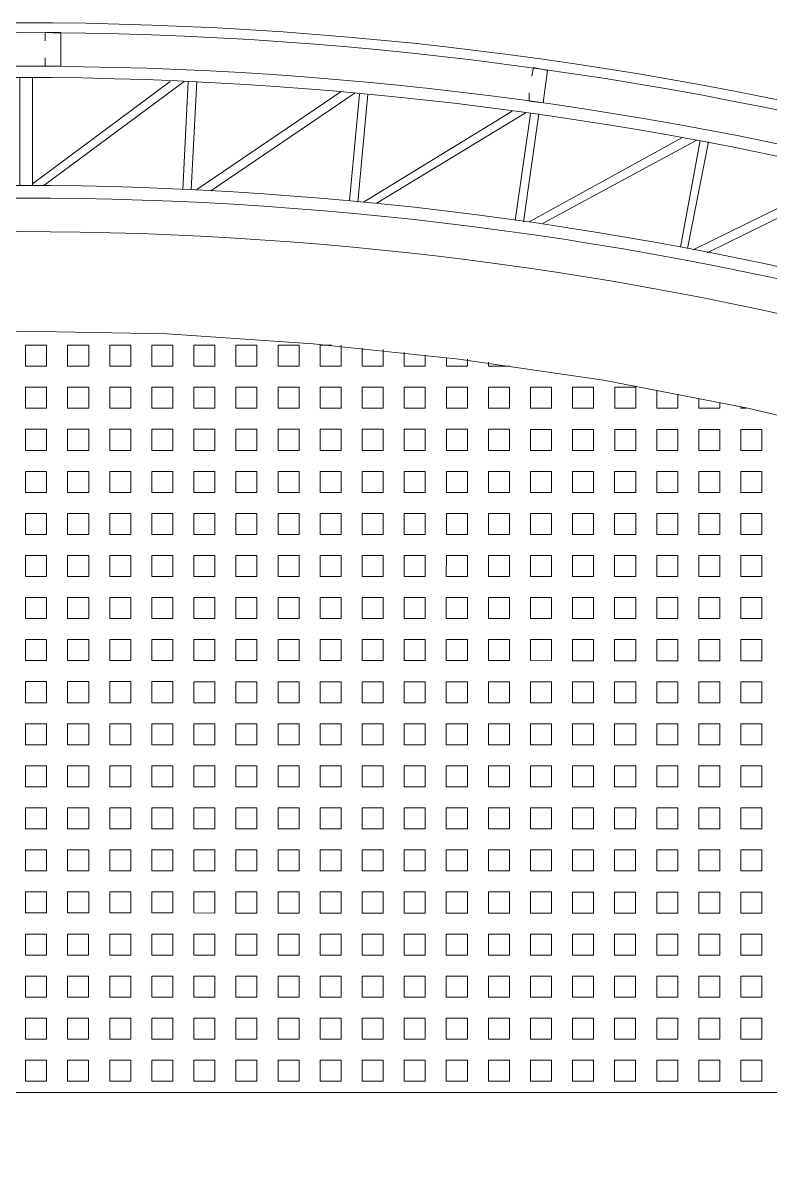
# Model space of a CAD drawing. Extents: x 3377 to 3790, y 1673 to 1846.
# Drawn here: x 3525.324 to 3527.579, y 1755.603 to 1759.036 of the extents above; entities that cross this region are included whole.
import ezdxf

# ---------------------------------------------------------------- set-up
doc = ezdxf.new("R2010")
doc.units = 0
doc.header["$LTSCALE"] = 2
doc.layers.add('PDF7_0', color=7, linetype='Continuous', true_color=0xc6c6c6)
doc.layers.add('PDF7_04-DETALHE', color=7, linetype='Continuous', true_color=0xc6c6c6)

msp = doc.modelspace()

# ---------------------------------------------------------------- linework, layer by layer
at = {"layer": 'PDF7_0', "color": 7, "lineweight": 0}
msp.add_lwpolyline([(3535.3864, 1752.8449), (3535.4118, 1752.8576, 0.281721), (3525.3159, 1759.0363, 0.281573), (3515.2191, 1752.859), (3515.2488, 1752.8463, -0.281585), (3525.3159, 1759.0067, -0.281456)], format="xyb", close=True, dxfattribs=at)
for points in [[(3525.3921, 1758.9813), (3525.3921, 1759.0067), (3525.4386, 1759.0067), (3525.4386, 1758.9051), (3525.392, 1758.9051), (3525.392, 1758.9305)], [(3526.8604, 1758.8754), (3526.8646, 1758.9008), (3526.9069, 1758.8923), (3526.8942, 1758.795), (3526.8519, 1758.7992), (3526.8519, 1758.8246)], [(3525.3539, 1758.5454), (3525.354, 1758.8713)], [(3525.7686, 1758.8585), (3525.3539, 1758.5497)], [(3525.811, 1758.8585), (3525.3878, 1758.5454)], [(3525.8067, 1758.5327), (3525.8237, 1758.8585)], [(3525.8321, 1758.5327), (3525.849, 1758.8585)], [(3526.2849, 1758.8289), (3525.849, 1758.5327)], [(3526.3272, 1758.8246), (3525.8913, 1758.5285)], [(3526.3103, 1758.4988), (3526.3399, 1758.8204)], [(3526.3356, 1758.4946), (3526.3653, 1758.8204)], [(3526.8011, 1758.7696), (3526.3526, 1758.4946)], [(3526.8434, 1758.7654), (3526.3906, 1758.4903)], [(3526.8096, 1758.4395), (3526.8561, 1758.7611)], [(3526.835, 1758.4353), (3526.8815, 1758.7611)], [(3527.3131, 1758.6892), (3526.8519, 1758.4353)], [(3527.3554, 1758.6807), (3526.8942, 1758.4311)], [(3527.3089, 1758.3591), (3527.3681, 1758.6807)], [(3527.33, 1758.3549), (3527.3935, 1758.6765)], [(3527.8209, 1758.5833), (3527.347, 1758.3506)], [(3527.8632, 1758.5749), (3527.3893, 1758.3422)]]:
    msp.add_lwpolyline(points, dxfattribs=at)
for points in [[(3535.1368, 1753.0988, 0.27384), (3525.3159, 1758.9051, 0.27384), (3515.4942, 1753.1002), (3515.8454, 1752.9055, -0.273455), (3525.3159, 1758.5073, -0.273821), (3534.7856, 1752.9042), (3534.739, 1752.9889), (3535.0902, 1753.1877), (3535.1368, 1753.0988), (3535.2129, 1752.9042), (3534.6713, 1752.9042, 0.272283), (3525.3158, 1758.4058, 0.272651), (3515.9597, 1752.9055), (3515.8454, 1752.9055), (3515.4434, 1752.9055)], [(3535.086, 1753.1158, 0.272189), (3525.3159, 1758.8713, 0.272189), (3515.545, 1753.1171), (3515.8285, 1752.9563, -0.272462), (3525.3159, 1758.5454), (3525.3159, 1758.8713), (3525.3159, 1758.5454, -0.272294), (3534.8025, 1752.955)]]:
    msp.add_lwpolyline(points, format="xyb", dxfattribs=at)
msp.add_lwpolyline([(3522.2691, 1757.6486), (3522.269, 1755.8079), (3528.3666, 1755.8075), (3528.3667, 1757.6482), (3527.9393, 1757.7709), (3527.512, 1757.8725), (3527.0761, 1757.9571), (3526.6403, 1758.0206), (3526.2002, 1758.0672), (3525.7601, 1758.0969), (3525.3158, 1758.1054), (3524.8757, 1758.0969), (3524.4314, 1758.0673), (3523.9956, 1758.0208), (3523.5555, 1757.9574), (3523.1239, 1757.8728), (3522.6923, 1757.7712)], close=True, dxfattribs=at)
at = {"layer": 'PDF7_04-DETALHE', "lineweight": 0}
for points in [[(3525.3962, 1758.063), (3525.3962, 1757.9996), (3525.3327, 1757.9996), (3525.3327, 1758.063)], [(3525.5232, 1758.063), (3525.5232, 1757.9996), (3525.4597, 1757.9996), (3525.4597, 1758.063)], [(3525.6501, 1758.063), (3525.6501, 1757.9995), (3525.5866, 1757.9995), (3525.5866, 1758.063)], [(3525.7771, 1758.063), (3525.7771, 1757.9995), (3525.7136, 1757.9995), (3525.7136, 1758.063)], [(3525.904, 1758.063), (3525.904, 1757.9995), (3525.8405, 1757.9995), (3525.8405, 1758.063)], [(3526.0309, 1758.063), (3526.0309, 1757.9995), (3525.9675, 1757.9995), (3525.9675, 1758.063)], [(3526.1579, 1758.063), (3526.1579, 1757.9995), (3526.0944, 1757.9995), (3526.0944, 1758.063)], [(3525.3962, 1757.9361), (3525.3962, 1757.8726), (3525.3327, 1757.8726), (3525.3327, 1757.9361)], [(3525.5232, 1757.9361), (3525.5232, 1757.8726), (3525.4597, 1757.8726), (3525.4597, 1757.9361)], [(3525.6501, 1757.9361), (3525.6501, 1757.8726), (3525.5866, 1757.8726), (3525.5866, 1757.9361)], [(3525.777, 1757.9361), (3525.777, 1757.8726), (3525.7136, 1757.8726), (3525.7136, 1757.9361)], [(3525.904, 1757.9361), (3525.904, 1757.8726), (3525.8405, 1757.8726), (3525.8405, 1757.9361)], [(3526.0309, 1757.936), (3526.0309, 1757.8726), (3525.9675, 1757.8726), (3525.9675, 1757.9361)], [(3526.1579, 1757.936), (3526.1579, 1757.8726), (3526.0944, 1757.8726), (3526.0944, 1757.936)], [(3526.2848, 1757.936), (3526.2848, 1757.8726), (3526.2213, 1757.8726), (3526.2214, 1757.936)], [(3526.4118, 1757.936), (3526.4118, 1757.8725), (3526.3483, 1757.8726), (3526.3483, 1757.936)], [(3526.5387, 1757.936), (3526.5387, 1757.8725), (3526.4752, 1757.8725), (3526.4752, 1757.936)], [(3526.6657, 1757.936), (3526.6657, 1757.8725), (3526.6022, 1757.8725), (3526.6022, 1757.936)], [(3526.7926, 1757.936), (3526.7926, 1757.8725), (3526.7291, 1757.8725), (3526.7291, 1757.936)], [(3526.9195, 1757.936), (3526.9195, 1757.8725), (3526.8561, 1757.8725), (3526.8561, 1757.936)], [(3527.0465, 1757.936), (3527.0465, 1757.8725), (3526.983, 1757.8725), (3526.983, 1757.936)], [(3527.1734, 1757.936), (3527.1734, 1757.8725), (3527.11, 1757.8725), (3527.11, 1757.936)], [(3525.3962, 1757.8091), (3525.3962, 1757.7457), (3525.3327, 1757.7457), (3525.3327, 1757.8091)], [(3525.5231, 1757.8091), (3525.5231, 1757.7457), (3525.4597, 1757.7457), (3525.4597, 1757.8091)], [(3525.6501, 1757.8091), (3525.6501, 1757.7457), (3525.5866, 1757.7457), (3525.5866, 1757.8091)], [(3525.777, 1757.8091), (3525.777, 1757.7456), (3525.7136, 1757.7457), (3525.7136, 1757.8091)], [(3525.904, 1757.8091), (3525.904, 1757.7456), (3525.8405, 1757.7456), (3525.8405, 1757.8091)], [(3526.0309, 1757.8091), (3526.0309, 1757.7456), (3525.9675, 1757.7456), (3525.9675, 1757.8091)], [(3526.1579, 1757.8091), (3526.1579, 1757.7456), (3526.0944, 1757.7456), (3526.0944, 1757.8091)], [(3526.2848, 1757.8091), (3526.2848, 1757.7456), (3526.2213, 1757.7456), (3526.2213, 1757.8091)], [(3526.4118, 1757.8091), (3526.4118, 1757.7456), (3526.3483, 1757.7456), (3526.3483, 1757.8091)], [(3526.5387, 1757.8091), (3526.5387, 1757.7456), (3526.4752, 1757.7456), (3526.4752, 1757.8091)], [(3526.6657, 1757.8091), (3526.6656, 1757.7456), (3526.6022, 1757.7456), (3526.6022, 1757.8091)], [(3526.7926, 1757.8091), (3526.7926, 1757.7456), (3526.7291, 1757.7456), (3526.7291, 1757.8091)], [(3526.9195, 1757.809), (3526.9195, 1757.7456), (3526.8561, 1757.7456), (3526.8561, 1757.809)], [(3527.0465, 1757.809), (3527.0465, 1757.7456), (3526.983, 1757.7456), (3526.983, 1757.809)], [(3527.1734, 1757.809), (3527.1734, 1757.7456), (3527.11, 1757.7456), (3527.11, 1757.809)], [(3527.3004, 1757.809), (3527.3004, 1757.7455), (3527.2369, 1757.7455), (3527.2369, 1757.809)], [(3527.4273, 1757.809), (3527.4273, 1757.7455), (3527.3638, 1757.7455), (3527.3638, 1757.809)], [(3527.5543, 1757.809), (3527.5543, 1757.7455), (3527.4908, 1757.7455), (3527.4908, 1757.809)], [(3525.3962, 1757.6822), (3525.3962, 1757.6187), (3525.3327, 1757.6187), (3525.3327, 1757.6822)], [(3525.5231, 1757.6822), (3525.5231, 1757.6187), (3525.4597, 1757.6187), (3525.4597, 1757.6822)], [(3525.6501, 1757.6822), (3525.6501, 1757.6187), (3525.5866, 1757.6187), (3525.5866, 1757.6822)], [(3525.777, 1757.6822), (3525.777, 1757.6187), (3525.7136, 1757.6187), (3525.7136, 1757.6822)], [(3525.904, 1757.6822), (3525.904, 1757.6187), (3525.8405, 1757.6187), (3525.8405, 1757.6822)], [(3526.0309, 1757.6822), (3526.0309, 1757.6187), (3525.9674, 1757.6187), (3525.9674, 1757.6822)], [(3526.1579, 1757.6821), (3526.1579, 1757.6187), (3526.0944, 1757.6187), (3526.0944, 1757.6822)], [(3526.2848, 1757.6821), (3526.2848, 1757.6187), (3526.2213, 1757.6187), (3526.2213, 1757.6821)], [(3526.4118, 1757.6821), (3526.4117, 1757.6187), (3526.3483, 1757.6187), (3526.3483, 1757.6821)], [(3526.5387, 1757.6821), (3526.5387, 1757.6187), (3526.4752, 1757.6187), (3526.4752, 1757.6821)], [(3526.6656, 1757.6821), (3526.6656, 1757.6186), (3526.6022, 1757.6186), (3526.6022, 1757.6821)], [(3526.7926, 1757.6821), (3526.7926, 1757.6186), (3526.7291, 1757.6186), (3526.7291, 1757.6821)], [(3526.9195, 1757.6821), (3526.9195, 1757.6186), (3526.8561, 1757.6186), (3526.8561, 1757.6821)], [(3527.0465, 1757.6821), (3527.0465, 1757.6186), (3526.983, 1757.6186), (3526.983, 1757.6821)], [(3527.1734, 1757.6821), (3527.1734, 1757.6186), (3527.1099, 1757.6186), (3527.1099, 1757.6821)], [(3527.3004, 1757.6821), (3527.3004, 1757.6186), (3527.2369, 1757.6186), (3527.2369, 1757.6821)], [(3527.4273, 1757.6821), (3527.4273, 1757.6186), (3527.3638, 1757.6186), (3527.3638, 1757.6821)], [(3527.5543, 1757.6821), (3527.5543, 1757.6186), (3527.4908, 1757.6186), (3527.4908, 1757.6821)], [(3525.3962, 1757.5553), (3525.3962, 1757.4918), (3525.3327, 1757.4918), (3525.3327, 1757.5553)], [(3525.5231, 1757.5552), (3525.5231, 1757.4918), (3525.4597, 1757.4918), (3525.4597, 1757.5553)], [(3525.6501, 1757.5552), (3525.6501, 1757.4918), (3525.5866, 1757.4918), (3525.5866, 1757.5552)], [(3525.777, 1757.5552), (3525.777, 1757.4918), (3525.7135, 1757.4918), (3525.7135, 1757.5552)], [(3525.904, 1757.5552), (3525.904, 1757.4917), (3525.8405, 1757.4918), (3525.8405, 1757.5552)], [(3526.0309, 1757.5552), (3526.0309, 1757.4917), (3525.9674, 1757.4917), (3525.9674, 1757.5552)], [(3526.1579, 1757.5552), (3526.1579, 1757.4917), (3526.0944, 1757.4917), (3526.0944, 1757.5552)], [(3526.2848, 1757.5552), (3526.2848, 1757.4917), (3526.2213, 1757.4917), (3526.2213, 1757.5552)], [(3526.4117, 1757.5552), (3526.4117, 1757.4917), (3526.3483, 1757.4917), (3526.3483, 1757.5552)], [(3526.5387, 1757.5552), (3526.5387, 1757.4917), (3526.4752, 1757.4917), (3526.4752, 1757.5552)], [(3526.6656, 1757.5552), (3526.6656, 1757.4917), (3526.6022, 1757.4917), (3526.6022, 1757.5552)], [(3526.7926, 1757.5552), (3526.7926, 1757.4917), (3526.7291, 1757.4917), (3526.7291, 1757.5552)], [(3526.9195, 1757.5552), (3526.9195, 1757.4917), (3526.856, 1757.4917), (3526.8561, 1757.5552)], [(3527.0465, 1757.5551), (3527.0465, 1757.4917), (3526.983, 1757.4917), (3526.983, 1757.5551)], [(3527.1734, 1757.5551), (3527.1734, 1757.4917), (3527.1099, 1757.4917), (3527.1099, 1757.5551)], [(3527.3004, 1757.5551), (3527.3004, 1757.4917), (3527.2369, 1757.4917), (3527.2369, 1757.5551)], [(3527.4273, 1757.5551), (3527.4273, 1757.4916), (3527.3638, 1757.4917), (3527.3638, 1757.5551)], [(3527.5542, 1757.5551), (3527.5542, 1757.4916), (3527.4908, 1757.4916), (3527.4908, 1757.5551)], [(3525.3962, 1757.4283), (3525.3962, 1757.3648), (3525.3327, 1757.3648), (3525.3327, 1757.4283)], [(3525.5231, 1757.4283), (3525.5231, 1757.3648), (3525.4596, 1757.3648), (3525.4597, 1757.4283)], [(3525.6501, 1757.4283), (3525.6501, 1757.3648), (3525.5866, 1757.3648), (3525.5866, 1757.4283)], [(3525.777, 1757.4283), (3525.777, 1757.3648), (3525.7135, 1757.3648), (3525.7135, 1757.4283)], [(3525.904, 1757.4283), (3525.904, 1757.3648), (3525.8405, 1757.3648), (3525.8405, 1757.4283)], [(3526.0309, 1757.4283), (3526.0309, 1757.3648), (3525.9674, 1757.3648), (3525.9674, 1757.4283)], [(3526.1578, 1757.4283), (3526.1578, 1757.3648), (3526.0944, 1757.3648), (3526.0944, 1757.4283)], [(3526.2848, 1757.4283), (3526.2848, 1757.3648), (3526.2213, 1757.3648), (3526.2213, 1757.4283)], [(3526.4117, 1757.4282), (3526.4117, 1757.3648), (3526.3483, 1757.3648), (3526.3483, 1757.4282)], [(3526.5387, 1757.4282), (3526.5387, 1757.3648), (3526.4752, 1757.3648), (3526.4752, 1757.4282)], [(3526.6656, 1757.4282), (3526.6656, 1757.3648), (3526.6021, 1757.3648), (3526.6022, 1757.4282)], [(3526.7926, 1757.4282), (3526.7926, 1757.3647), (3526.7291, 1757.3647), (3526.7291, 1757.4282)], [(3526.9195, 1757.4282), (3526.9195, 1757.3647), (3526.856, 1757.3647), (3526.856, 1757.4282)], [(3527.0465, 1757.4282), (3527.0465, 1757.3647), (3526.983, 1757.3647), (3526.983, 1757.4282)], [(3527.1734, 1757.4282), (3527.1734, 1757.3647), (3527.1099, 1757.3647), (3527.1099, 1757.4282)], [(3527.3003, 1757.4282), (3527.3003, 1757.3647), (3527.2369, 1757.3647), (3527.2369, 1757.4282)], [(3527.4273, 1757.4282), (3527.4273, 1757.3647), (3527.3638, 1757.3647), (3527.3638, 1757.4282)], [(3527.5542, 1757.4282), (3527.5542, 1757.3647), (3527.4908, 1757.3647), (3527.4908, 1757.4282)], [(3525.3962, 1757.3014), (3525.3962, 1757.2379), (3525.3327, 1757.2379), (3525.3327, 1757.3014)], [(3525.5231, 1757.3014), (3525.5231, 1757.2379), (3525.4596, 1757.2379), (3525.4596, 1757.3014)], [(3525.6501, 1757.3013), (3525.6501, 1757.2379), (3525.5866, 1757.2379), (3525.5866, 1757.3014)], [(3525.777, 1757.3013), (3525.777, 1757.2379), (3525.7135, 1757.2379), (3525.7135, 1757.3013)], [(3525.9039, 1757.3013), (3525.9039, 1757.2379), (3525.8405, 1757.2379), (3525.8405, 1757.3013)], [(3526.0309, 1757.3013), (3526.0309, 1757.2379), (3525.9674, 1757.2379), (3525.9674, 1757.3013)], [(3526.1578, 1757.3013), (3526.1578, 1757.2378), (3526.0944, 1757.2378), (3526.0944, 1757.3013)], [(3526.2848, 1757.3013), (3526.2848, 1757.2378), (3526.2213, 1757.2378), (3526.2213, 1757.3013)], [(3526.4117, 1757.3013), (3526.4117, 1757.2378), (3526.3483, 1757.2378), (3526.3483, 1757.3013)], [(3526.5387, 1757.3013), (3526.5387, 1757.2378), (3526.4752, 1757.2378), (3526.4752, 1757.3013)], [(3526.6656, 1757.3013), (3526.6656, 1757.2378), (3526.6021, 1757.2378), (3526.6021, 1757.3013)], [(3526.7926, 1757.3013), (3526.7926, 1757.2378), (3526.7291, 1757.2378), (3526.7291, 1757.3013)], [(3526.9195, 1757.3013), (3526.9195, 1757.2378), (3526.856, 1757.2378), (3526.856, 1757.3013)], [(3527.0465, 1757.3013), (3527.0464, 1757.2378), (3526.983, 1757.2378), (3526.983, 1757.3013)], [(3527.1734, 1757.3012), (3527.1734, 1757.2378), (3527.1099, 1757.2378), (3527.1099, 1757.3013)], [(3527.3003, 1757.3012), (3527.3003, 1757.2378), (3527.2369, 1757.2378), (3527.2369, 1757.3012)], [(3527.4273, 1757.3012), (3527.4273, 1757.2378), (3527.3638, 1757.2378), (3527.3638, 1757.3012)], [(3527.5542, 1757.3012), (3527.5542, 1757.2377), (3527.4908, 1757.2378), (3527.4908, 1757.3012)], [(3525.3962, 1757.1744), (3525.3962, 1757.1109), (3525.3327, 1757.111), (3525.3327, 1757.1744)], [(3525.5231, 1757.1744), (3525.5231, 1757.1109), (3525.4596, 1757.1109), (3525.4596, 1757.1744)], [(3525.6501, 1757.1744), (3525.65, 1757.1109), (3525.5866, 1757.1109), (3525.5866, 1757.1744)], [(3525.777, 1757.1744), (3525.777, 1757.1109), (3525.7135, 1757.1109), (3525.7135, 1757.1744)], [(3525.9039, 1757.1744), (3525.9039, 1757.1109), (3525.8405, 1757.1109), (3525.8405, 1757.1744)], [(3526.0309, 1757.1744), (3526.0309, 1757.1109), (3525.9674, 1757.1109), (3525.9674, 1757.1744)], [(3526.1578, 1757.1744), (3526.1578, 1757.1109), (3526.0944, 1757.1109), (3526.0944, 1757.1744)], [(3526.2848, 1757.1744), (3526.2848, 1757.1109), (3526.2213, 1757.1109), (3526.2213, 1757.1744)], [(3526.4117, 1757.1744), (3526.4117, 1757.1109), (3526.3482, 1757.1109), (3526.3482, 1757.1744)], [(3526.5387, 1757.1743), (3526.5387, 1757.1109), (3526.4752, 1757.1109), (3526.4752, 1757.1743)], [(3526.6656, 1757.1743), (3526.6656, 1757.1109), (3526.6021, 1757.1109), (3526.6021, 1757.1743)], [(3526.7926, 1757.1743), (3526.7925, 1757.1109), (3526.7291, 1757.1109), (3526.7291, 1757.1743)], [(3526.9195, 1757.1743), (3526.9195, 1757.1108), (3526.856, 1757.1109), (3526.856, 1757.1743)], [(3527.0464, 1757.1743), (3527.0464, 1757.1108), (3526.983, 1757.1108), (3526.983, 1757.1743)], [(3527.1734, 1757.1743), (3527.1734, 1757.1108), (3527.1099, 1757.1108), (3527.1099, 1757.1743)], [(3527.3003, 1757.1743), (3527.3003, 1757.1108), (3527.2369, 1757.1108), (3527.2369, 1757.1743)], [(3527.4273, 1757.1743), (3527.4273, 1757.1108), (3527.3638, 1757.1108), (3527.3638, 1757.1743)], [(3527.5542, 1757.1743), (3527.5542, 1757.1108), (3527.4907, 1757.1108), (3527.4907, 1757.1743)], [(3525.3962, 1757.0475), (3525.3961, 1756.984), (3525.3327, 1756.984), (3525.3327, 1757.0475)], [(3525.5231, 1757.0475), (3525.5231, 1756.984), (3525.4596, 1756.984), (3525.4596, 1757.0475)], [(3525.65, 1757.0475), (3525.65, 1756.984), (3525.5866, 1756.984), (3525.5866, 1757.0475)], [(3525.777, 1757.0475), (3525.777, 1756.984), (3525.7135, 1756.984), (3525.7135, 1757.0475)], [(3525.9039, 1757.0474), (3525.9039, 1756.984), (3525.8405, 1756.984), (3525.8405, 1757.0474)], [(3526.0309, 1757.0474), (3526.0309, 1756.984), (3525.9674, 1756.984), (3525.9674, 1757.0474)], [(3526.1578, 1757.0474), (3526.1578, 1756.984), (3526.0943, 1756.984), (3526.0943, 1757.0474)], [(3526.2848, 1757.0474), (3526.2848, 1756.9839), (3526.2213, 1756.9839), (3526.2213, 1757.0474)], [(3526.4117, 1757.0474), (3526.4117, 1756.9839), (3526.3482, 1756.9839), (3526.3482, 1757.0474)], [(3526.5387, 1757.0474), (3526.5387, 1756.9839), (3526.4752, 1756.9839), (3526.4752, 1757.0474)], [(3526.6656, 1757.0474), (3526.6656, 1756.9839), (3526.6021, 1756.9839), (3526.6021, 1757.0474)], [(3526.7925, 1757.0474), (3526.7925, 1756.9839), (3526.7291, 1756.9839), (3526.7291, 1757.0474)], [(3526.9195, 1757.0474), (3526.9195, 1756.9839), (3526.856, 1756.9839), (3526.856, 1757.0474)], [(3527.0464, 1757.0474), (3527.0464, 1756.9839), (3526.983, 1756.9839), (3526.983, 1757.0474)], [(3527.1734, 1757.0474), (3527.1734, 1756.9839), (3527.1099, 1756.9839), (3527.1099, 1757.0474)], [(3527.3003, 1757.0473), (3527.3003, 1756.9839), (3527.2368, 1756.9839), (3527.2369, 1757.0474)], [(3527.4273, 1757.0473), (3527.4273, 1756.9839), (3527.3638, 1756.9839), (3527.3638, 1757.0473)], [(3527.5542, 1757.0473), (3527.5542, 1756.9839), (3527.4907, 1756.9839), (3527.4907, 1757.0473)], [(3525.3961, 1756.9205), (3525.3961, 1756.8571), (3525.3327, 1756.8571), (3525.3327, 1756.9205)], [(3525.5231, 1756.9205), (3525.5231, 1756.8571), (3525.4596, 1756.8571), (3525.4596, 1756.9205)], [(3525.65, 1756.9205), (3525.65, 1756.857), (3525.5866, 1756.857), (3525.5866, 1756.9205)], [(3525.777, 1756.9205), (3525.777, 1756.857), (3525.7135, 1756.857), (3525.7135, 1756.9205)], [(3525.9039, 1756.9205), (3525.9039, 1756.857), (3525.8404, 1756.857), (3525.8405, 1756.9205)], [(3526.0309, 1756.9205), (3526.0309, 1756.857), (3525.9674, 1756.857), (3525.9674, 1756.9205)], [(3526.1578, 1756.9205), (3526.1578, 1756.857), (3526.0943, 1756.857), (3526.0943, 1756.9205)], [(3526.2848, 1756.9205), (3526.2848, 1756.857), (3526.2213, 1756.857), (3526.2213, 1756.9205)], [(3526.4117, 1756.9205), (3526.4117, 1756.857), (3526.3482, 1756.857), (3526.3482, 1756.9205)], [(3526.5386, 1756.9205), (3526.5386, 1756.857), (3526.4752, 1756.857), (3526.4752, 1756.9205)], [(3526.6656, 1756.9204), (3526.6656, 1756.857), (3526.6021, 1756.857), (3526.6021, 1756.9205)], [(3526.7925, 1756.9204), (3526.7925, 1756.857), (3526.7291, 1756.857), (3526.7291, 1756.9204)], [(3526.9195, 1756.9204), (3526.9195, 1756.857), (3526.856, 1756.857), (3526.856, 1756.9204)], [(3527.0464, 1756.9204), (3527.0464, 1756.8569), (3526.9829, 1756.857), (3526.983, 1756.9204)], [(3527.1734, 1756.9204), (3527.1734, 1756.8569), (3527.1099, 1756.8569), (3527.1099, 1756.9204)], [(3527.3003, 1756.9204), (3527.3003, 1756.8569), (3527.2368, 1756.8569), (3527.2368, 1756.9204)], [(3527.4273, 1756.9204), (3527.4273, 1756.8569), (3527.3638, 1756.8569), (3527.3638, 1756.9204)], [(3527.5542, 1756.9204), (3527.5542, 1756.8569), (3527.4907, 1756.8569), (3527.4907, 1756.9204)], [(3525.3961, 1756.7936), (3525.3961, 1756.7301), (3525.3327, 1756.7301), (3525.3327, 1756.7936)], [(3525.5231, 1756.7936), (3525.5231, 1756.7301), (3525.4596, 1756.7301), (3525.4596, 1756.7936)], [(3525.65, 1756.7936), (3525.65, 1756.7301), (3525.5865, 1756.7301), (3525.5866, 1756.7936)], [(3525.777, 1756.7936), (3525.777, 1756.7301), (3525.7135, 1756.7301), (3525.7135, 1756.7936)], [(3525.9039, 1756.7936), (3525.9039, 1756.7301), (3525.8404, 1756.7301), (3525.8404, 1756.7936)], [(3526.0309, 1756.7935), (3526.0309, 1756.7301), (3525.9674, 1756.7301), (3525.9674, 1756.7935)], [(3526.1578, 1756.7935), (3526.1578, 1756.7301), (3526.0943, 1756.7301), (3526.0943, 1756.7935)], [(3526.2847, 1756.7935), (3526.2847, 1756.7301), (3526.2213, 1756.7301), (3526.2213, 1756.7935)], [(3526.4117, 1756.7935), (3526.4117, 1756.73), (3526.3482, 1756.7301), (3526.3482, 1756.7935)], [(3526.5386, 1756.7935), (3526.5386, 1756.73), (3526.4752, 1756.73), (3526.4752, 1756.7935)], [(3526.6656, 1756.7935), (3526.6656, 1756.73), (3526.6021, 1756.73), (3526.6021, 1756.7935)], [(3526.7925, 1756.7935), (3526.7925, 1756.73), (3526.7291, 1756.73), (3526.7291, 1756.7935)], [(3526.9195, 1756.7935), (3526.9195, 1756.73), (3526.856, 1756.73), (3526.856, 1756.7935)], [(3527.0464, 1756.7935), (3527.0464, 1756.73), (3526.9829, 1756.73), (3526.9829, 1756.7935)], [(3527.1734, 1756.7935), (3527.1734, 1756.73), (3527.1099, 1756.73), (3527.1099, 1756.7935)], [(3527.3003, 1756.7935), (3527.3003, 1756.73), (3527.2368, 1756.73), (3527.2368, 1756.7935)], [(3527.4273, 1756.7935), (3527.4272, 1756.73), (3527.3638, 1756.73), (3527.3638, 1756.7935)], [(3527.5542, 1756.7934), (3527.5542, 1756.73), (3527.4907, 1756.73), (3527.4907, 1756.7934)], [(3525.3961, 1756.6666), (3525.3961, 1756.6032), (3525.3327, 1756.6032), (3525.3327, 1756.6666)], [(3525.5231, 1756.6666), (3525.5231, 1756.6032), (3525.4596, 1756.6032), (3525.4596, 1756.6666)], [(3525.65, 1756.6666), (3525.65, 1756.6032), (3525.5865, 1756.6032), (3525.5865, 1756.6666)], [(3525.777, 1756.6666), (3525.777, 1756.6031), (3525.7135, 1756.6031), (3525.7135, 1756.6666)], [(3525.9039, 1756.6666), (3525.9039, 1756.6031), (3525.8404, 1756.6031), (3525.8404, 1756.6666)], [(3526.0309, 1756.6666), (3526.0308, 1756.6031), (3525.9674, 1756.6031), (3525.9674, 1756.6666)], [(3526.1578, 1756.6666), (3526.1578, 1756.6031), (3526.0943, 1756.6031), (3526.0943, 1756.6666)], [(3526.2847, 1756.6666), (3526.2847, 1756.6031), (3526.2213, 1756.6031), (3526.2213, 1756.6666)], [(3526.4117, 1756.6666), (3526.4117, 1756.6031), (3526.3482, 1756.6031), (3526.3482, 1756.6666)], [(3526.5386, 1756.6666), (3526.5386, 1756.6031), (3526.4752, 1756.6031), (3526.4752, 1756.6666)], [(3526.6656, 1756.6666), (3526.6656, 1756.6031), (3526.6021, 1756.6031), (3526.6021, 1756.6666)], [(3526.7925, 1756.6665), (3526.7925, 1756.6031), (3526.729, 1756.6031), (3526.729, 1756.6666)], [(3526.9195, 1756.6665), (3526.9195, 1756.6031), (3526.856, 1756.6031), (3526.856, 1756.6665)], [(3527.0464, 1756.6665), (3527.0464, 1756.6031), (3526.9829, 1756.6031), (3526.9829, 1756.6665)], [(3527.1734, 1756.6665), (3527.1733, 1756.6031), (3527.1099, 1756.6031), (3527.1099, 1756.6665)], [(3527.3003, 1756.6665), (3527.3003, 1756.603), (3527.2368, 1756.603), (3527.2368, 1756.6665)], [(3527.4272, 1756.6665), (3527.4272, 1756.603), (3527.3638, 1756.603), (3527.3638, 1756.6665)], [(3527.5542, 1756.6665), (3527.5542, 1756.603), (3527.4907, 1756.603), (3527.4907, 1756.6665)], [(3525.3961, 1756.5397), (3525.3961, 1756.4762), (3525.3326, 1756.4762), (3525.3326, 1756.5397)], [(3525.5231, 1756.5397), (3525.5231, 1756.4762), (3525.4596, 1756.4762), (3525.4596, 1756.5397)], [(3525.65, 1756.5397), (3525.65, 1756.4762), (3525.5865, 1756.4762), (3525.5865, 1756.5397)], [(3525.777, 1756.5397), (3525.7769, 1756.4762), (3525.7135, 1756.4762), (3525.7135, 1756.5397)], [(3525.9039, 1756.5397), (3525.9039, 1756.4762), (3525.8404, 1756.4762), (3525.8404, 1756.5397)], [(3526.0308, 1756.5397), (3526.0308, 1756.4762), (3525.9674, 1756.4762), (3525.9674, 1756.5397)], [(3526.1578, 1756.5396), (3526.1578, 1756.4762), (3526.0943, 1756.4762), (3526.0943, 1756.5397)], [(3526.2847, 1756.5396), (3526.2847, 1756.4762), (3526.2213, 1756.4762), (3526.2213, 1756.5396)], [(3526.4117, 1756.5396), (3526.4117, 1756.4762), (3526.3482, 1756.4762), (3526.3482, 1756.5396)], [(3526.5386, 1756.5396), (3526.5386, 1756.4761), (3526.4751, 1756.4762), (3526.4751, 1756.5396)], [(3526.6656, 1756.5396), (3526.6656, 1756.4761), (3526.6021, 1756.4761), (3526.6021, 1756.5396)], [(3526.7925, 1756.5396), (3526.7925, 1756.4761), (3526.729, 1756.4761), (3526.729, 1756.5396)], [(3526.9195, 1756.5396), (3526.9195, 1756.4761), (3526.856, 1756.4761), (3526.856, 1756.5396)], [(3527.0464, 1756.5396), (3527.0464, 1756.4761), (3526.9829, 1756.4761), (3526.9829, 1756.5396)], [(3527.1733, 1756.5396), (3527.1733, 1756.4761), (3527.1099, 1756.4761), (3527.1099, 1756.5396)], [(3527.3003, 1756.5396), (3527.3003, 1756.4761), (3527.2368, 1756.4761), (3527.2368, 1756.5396)], [(3527.4272, 1756.5396), (3527.4272, 1756.4761), (3527.3638, 1756.4761), (3527.3638, 1756.5396)], [(3527.5542, 1756.5396), (3527.5542, 1756.4761), (3527.4907, 1756.4761), (3527.4907, 1756.5396)], [(3525.3961, 1756.4128), (3525.3961, 1756.3493), (3525.3326, 1756.3493), (3525.3326, 1756.4128)], [(3525.5231, 1756.4127), (3525.5231, 1756.3493), (3525.4596, 1756.3493), (3525.4596, 1756.4127)], [(3525.65, 1756.4127), (3525.65, 1756.3493), (3525.5865, 1756.3493), (3525.5865, 1756.4127)], [(3525.7769, 1756.4127), (3525.7769, 1756.3493), (3525.7135, 1756.3493), (3525.7135, 1756.4127)], [(3525.9039, 1756.4127), (3525.9039, 1756.3492), (3525.8404, 1756.3493), (3525.8404, 1756.4127)], [(3526.0308, 1756.4127), (3526.0308, 1756.3492), (3525.9674, 1756.3492), (3525.9674, 1756.4127)], [(3526.1578, 1756.4127), (3526.1578, 1756.3492), (3526.0943, 1756.3492), (3526.0943, 1756.4127)], [(3526.2847, 1756.4127), (3526.2847, 1756.3492), (3526.2212, 1756.3492), (3526.2213, 1756.4127)], [(3526.4117, 1756.4127), (3526.4117, 1756.3492), (3526.3482, 1756.3492), (3526.3482, 1756.4127)], [(3526.5386, 1756.4127), (3526.5386, 1756.3492), (3526.4751, 1756.3492), (3526.4751, 1756.4127)], [(3526.6656, 1756.4127), (3526.6656, 1756.3492), (3526.6021, 1756.3492), (3526.6021, 1756.4127)], [(3526.7925, 1756.4127), (3526.7925, 1756.3492), (3526.729, 1756.3492), (3526.729, 1756.4127)], [(3526.9194, 1756.4127), (3526.9194, 1756.3492), (3526.856, 1756.3492), (3526.856, 1756.4127)], [(3527.0464, 1756.4126), (3527.0464, 1756.3492), (3526.9829, 1756.3492), (3526.9829, 1756.4126)], [(3527.1733, 1756.4126), (3527.1733, 1756.3492), (3527.1099, 1756.3492), (3527.1099, 1756.4126)], [(3527.3003, 1756.4126), (3527.3003, 1756.3492), (3527.2368, 1756.3492), (3527.2368, 1756.4126)], [(3527.4272, 1756.4126), (3527.4272, 1756.3491), (3527.3637, 1756.3491), (3527.3638, 1756.4126)], [(3527.5542, 1756.4126), (3527.5542, 1756.3491), (3527.4907, 1756.3491), (3527.4907, 1756.4126)], [(3525.3961, 1756.2858), (3525.3961, 1756.2223), (3525.3326, 1756.2223), (3525.3326, 1756.2858)], [(3525.523, 1756.2858), (3525.523, 1756.2223), (3525.4596, 1756.2223), (3525.4596, 1756.2858)], [(3525.65, 1756.2858), (3525.65, 1756.2223), (3525.5865, 1756.2223), (3525.5865, 1756.2858)], [(3525.7769, 1756.2858), (3525.7769, 1756.2223), (3525.7135, 1756.2223), (3525.7135, 1756.2858)], [(3525.9039, 1756.2858), (3525.9039, 1756.2223), (3525.8404, 1756.2223), (3525.8404, 1756.2858)], [(3526.0308, 1756.2858), (3526.0308, 1756.2223), (3525.9673, 1756.2223), (3525.9674, 1756.2858)], [(3526.1578, 1756.2858), (3526.1578, 1756.2223), (3526.0943, 1756.2223), (3526.0943, 1756.2858)], [(3526.2847, 1756.2857), (3526.2847, 1756.2223), (3526.2212, 1756.2223), (3526.2212, 1756.2858)], [(3526.4117, 1756.2857), (3526.4117, 1756.2223), (3526.3482, 1756.2223), (3526.3482, 1756.2857)], [(3526.5386, 1756.2857), (3526.5386, 1756.2223), (3526.4751, 1756.2223), (3526.4751, 1756.2857)], [(3526.6655, 1756.2857), (3526.6655, 1756.2223), (3526.6021, 1756.2223), (3526.6021, 1756.2857)], [(3526.7925, 1756.2857), (3526.7925, 1756.2222), (3526.729, 1756.2222), (3526.729, 1756.2857)], [(3526.9194, 1756.2857), (3526.9194, 1756.2222), (3526.856, 1756.2222), (3526.856, 1756.2857)], [(3527.0464, 1756.2857), (3527.0464, 1756.2222), (3526.9829, 1756.2222), (3526.9829, 1756.2857)], [(3527.1733, 1756.2857), (3527.1733, 1756.2222), (3527.1099, 1756.2222), (3527.1099, 1756.2857)], [(3527.3003, 1756.2857), (3527.3003, 1756.2222), (3527.2368, 1756.2222), (3527.2368, 1756.2857)], [(3527.4272, 1756.2857), (3527.4272, 1756.2222), (3527.3637, 1756.2222), (3527.3637, 1756.2857)], [(3527.5542, 1756.2857), (3527.5542, 1756.2222), (3527.4907, 1756.2222), (3527.4907, 1756.2857)], [(3525.3961, 1756.1589), (3525.3961, 1756.0954), (3525.3326, 1756.0954), (3525.3326, 1756.1589)], [(3525.523, 1756.1589), (3525.523, 1756.0954), (3525.4596, 1756.0954), (3525.4596, 1756.1589)], [(3525.65, 1756.1588), (3525.65, 1756.0954), (3525.5865, 1756.0954), (3525.5865, 1756.1589)], [(3525.7769, 1756.1588), (3525.7769, 1756.0954), (3525.7135, 1756.0954), (3525.7135, 1756.1588)], [(3525.9039, 1756.1588), (3525.9039, 1756.0954), (3525.8404, 1756.0954), (3525.8404, 1756.1588)], [(3526.0308, 1756.1588), (3526.0308, 1756.0953), (3525.9673, 1756.0954), (3525.9673, 1756.1588)], [(3526.1578, 1756.1588), (3526.1578, 1756.0953), (3526.0943, 1756.0953), (3526.0943, 1756.1588)], [(3526.2847, 1756.1588), (3526.2847, 1756.0953), (3526.2212, 1756.0953), (3526.2212, 1756.1588)], [(3526.4117, 1756.1588), (3526.4116, 1756.0953), (3526.3482, 1756.0953), (3526.3482, 1756.1588)], [(3526.5386, 1756.1588), (3526.5386, 1756.0953), (3526.4751, 1756.0953), (3526.4751, 1756.1588)], [(3526.6655, 1756.1588), (3526.6655, 1756.0953), (3526.6021, 1756.0953), (3526.6021, 1756.1588)], [(3526.7925, 1756.1588), (3526.7925, 1756.0953), (3526.729, 1756.0953), (3526.729, 1756.1588)], [(3526.9194, 1756.1588), (3526.9194, 1756.0953), (3526.856, 1756.0953), (3526.856, 1756.1588)], [(3527.0464, 1756.1588), (3527.0464, 1756.0953), (3526.9829, 1756.0953), (3526.9829, 1756.1588)], [(3527.1733, 1756.1587), (3527.1733, 1756.0953), (3527.1098, 1756.0953), (3527.1098, 1756.1587)], [(3527.3003, 1756.1587), (3527.3003, 1756.0953), (3527.2368, 1756.0953), (3527.2368, 1756.1587)], [(3527.4272, 1756.1587), (3527.4272, 1756.0953), (3527.3637, 1756.0953), (3527.3637, 1756.1587)], [(3527.5542, 1756.1587), (3527.5541, 1756.0952), (3527.4907, 1756.0953), (3527.4907, 1756.1587)], [(3525.3961, 1756.0319), (3525.3961, 1755.9684), (3525.3326, 1755.9685), (3525.3326, 1756.0319)], [(3525.523, 1756.0319), (3525.523, 1755.9684), (3525.4596, 1755.9684), (3525.4596, 1756.0319)], [(3525.65, 1756.0319), (3525.65, 1755.9684), (3525.5865, 1755.9684), (3525.5865, 1756.0319)], [(3525.7769, 1756.0319), (3525.7769, 1755.9684), (3525.7134, 1755.9684), (3525.7134, 1756.0319)], [(3525.9039, 1756.0319), (3525.9039, 1755.9684), (3525.8404, 1755.9684), (3525.8404, 1756.0319)], [(3526.0308, 1756.0319), (3526.0308, 1755.9684), (3525.9673, 1755.9684), (3525.9673, 1756.0319)], [(3526.1578, 1756.0319), (3526.1577, 1755.9684), (3526.0943, 1755.9684), (3526.0943, 1756.0319)], [(3526.2847, 1756.0319), (3526.2847, 1755.9684), (3526.2212, 1755.9684), (3526.2212, 1756.0319)], [(3526.4116, 1756.0319), (3526.4116, 1755.9684), (3526.3482, 1755.9684), (3526.3482, 1756.0319)], [(3526.5386, 1756.0318), (3526.5386, 1755.9684), (3526.4751, 1755.9684), (3526.4751, 1756.0318)], [(3526.6655, 1756.0318), (3526.6655, 1755.9684), (3526.6021, 1755.9684), (3526.6021, 1756.0318)], [(3526.7925, 1756.0318), (3526.7925, 1755.9684), (3526.729, 1755.9684), (3526.729, 1756.0318)], [(3526.9194, 1756.0318), (3526.9194, 1755.9683), (3526.8559, 1755.9683), (3526.8559, 1756.0318)], [(3527.0464, 1756.0318), (3527.0464, 1755.9683), (3526.9829, 1755.9683), (3526.9829, 1756.0318)], [(3527.1733, 1756.0318), (3527.1733, 1755.9683), (3527.1098, 1755.9683), (3527.1098, 1756.0318)], [(3527.3003, 1756.0318), (3527.3003, 1755.9683), (3527.2368, 1755.9683), (3527.2368, 1756.0318)], [(3527.4272, 1756.0318), (3527.4272, 1755.9683), (3527.3637, 1755.9683), (3527.3637, 1756.0318)], [(3527.5541, 1756.0318), (3527.5541, 1755.9683), (3527.4907, 1755.9683), (3527.4907, 1756.0318)], [(3525.3961, 1755.905), (3525.3961, 1755.8415), (3525.3326, 1755.8415), (3525.3326, 1755.905)], [(3525.523, 1755.905), (3525.523, 1755.8415), (3525.4595, 1755.8415), (3525.4595, 1755.905)], [(3525.65, 1755.905), (3525.65, 1755.8415), (3525.5865, 1755.8415), (3525.5865, 1755.905)], [(3525.7769, 1755.9049), (3525.7769, 1755.8415), (3525.7134, 1755.8415), (3525.7134, 1755.905)], [(3525.9039, 1755.9049), (3525.9039, 1755.8415), (3525.8404, 1755.8415), (3525.8404, 1755.9049)], [(3526.0308, 1755.9049), (3526.0308, 1755.8415), (3525.9673, 1755.8415), (3525.9673, 1755.9049)], [(3526.1577, 1755.9049), (3526.1577, 1755.8415), (3526.0943, 1755.8415), (3526.0943, 1755.9049)], [(3526.2847, 1755.9049), (3526.2847, 1755.8414), (3526.2212, 1755.8414), (3526.2212, 1755.9049)], [(3526.4116, 1755.9049), (3526.4116, 1755.8414), (3526.3482, 1755.8414), (3526.3482, 1755.9049)], [(3526.5386, 1755.9049), (3526.5386, 1755.8414), (3526.4751, 1755.8414), (3526.4751, 1755.9049)], [(3526.6655, 1755.9049), (3526.6655, 1755.8414), (3526.602, 1755.8414), (3526.6021, 1755.9049)], [(3526.7925, 1755.9049), (3526.7925, 1755.8414), (3526.729, 1755.8414), (3526.729, 1755.9049)], [(3526.9194, 1755.9049), (3526.9194, 1755.8414), (3526.8559, 1755.8414), (3526.8559, 1755.9049)], [(3527.0464, 1755.9049), (3527.0464, 1755.8414), (3526.9829, 1755.8414), (3526.9829, 1755.9049)], [(3527.1733, 1755.9049), (3527.1733, 1755.8414), (3527.1098, 1755.8414), (3527.1098, 1755.9049)], [(3527.3002, 1755.9048), (3527.3002, 1755.8414), (3527.2368, 1755.8414), (3527.2368, 1755.9049)], [(3527.4272, 1755.9048), (3527.4272, 1755.8414), (3527.3637, 1755.8414), (3527.3637, 1755.9048)], [(3527.5541, 1755.9048), (3527.5541, 1755.8414), (3527.4907, 1755.8414), (3527.4907, 1755.9048)]]:
    msp.add_lwpolyline(points, close=True, dxfattribs=at)
for points in [[(3526.2848, 1758.063), (3526.2848, 1757.9995), (3526.2214, 1757.9995), (3526.2214, 1758.063), (3526.2552, 1758.063)], [(3526.3483, 1758.0545), (3526.3483, 1757.9995), (3526.4118, 1757.9995), (3526.4118, 1758.0503)], [(3526.4752, 1758.0418), (3526.4752, 1757.9995), (3526.5387, 1757.9995), (3526.5387, 1758.0333)], [(3526.6022, 1758.0249), (3526.6022, 1757.9995), (3526.6657, 1757.9995), (3526.6657, 1758.0206)], [(3526.7291, 1758.0122), (3526.7291, 1757.9995), (3526.7926, 1757.9995)], [(3526.7926, 1757.9995), (3526.7926, 1757.9995)], [(3527.2369, 1757.9275), (3527.2369, 1757.8725), (3527.3004, 1757.8725), (3527.3004, 1757.9148)], [(3527.3639, 1757.9021), (3527.3639, 1757.8725), (3527.4273, 1757.8725), (3527.4273, 1757.8894)], [(3527.4908, 1757.8767), (3527.4908, 1757.8725), (3527.5077, 1757.8725)]]:
    msp.add_lwpolyline(points, dxfattribs=at)

doc.saveas('drawing.dxf')
